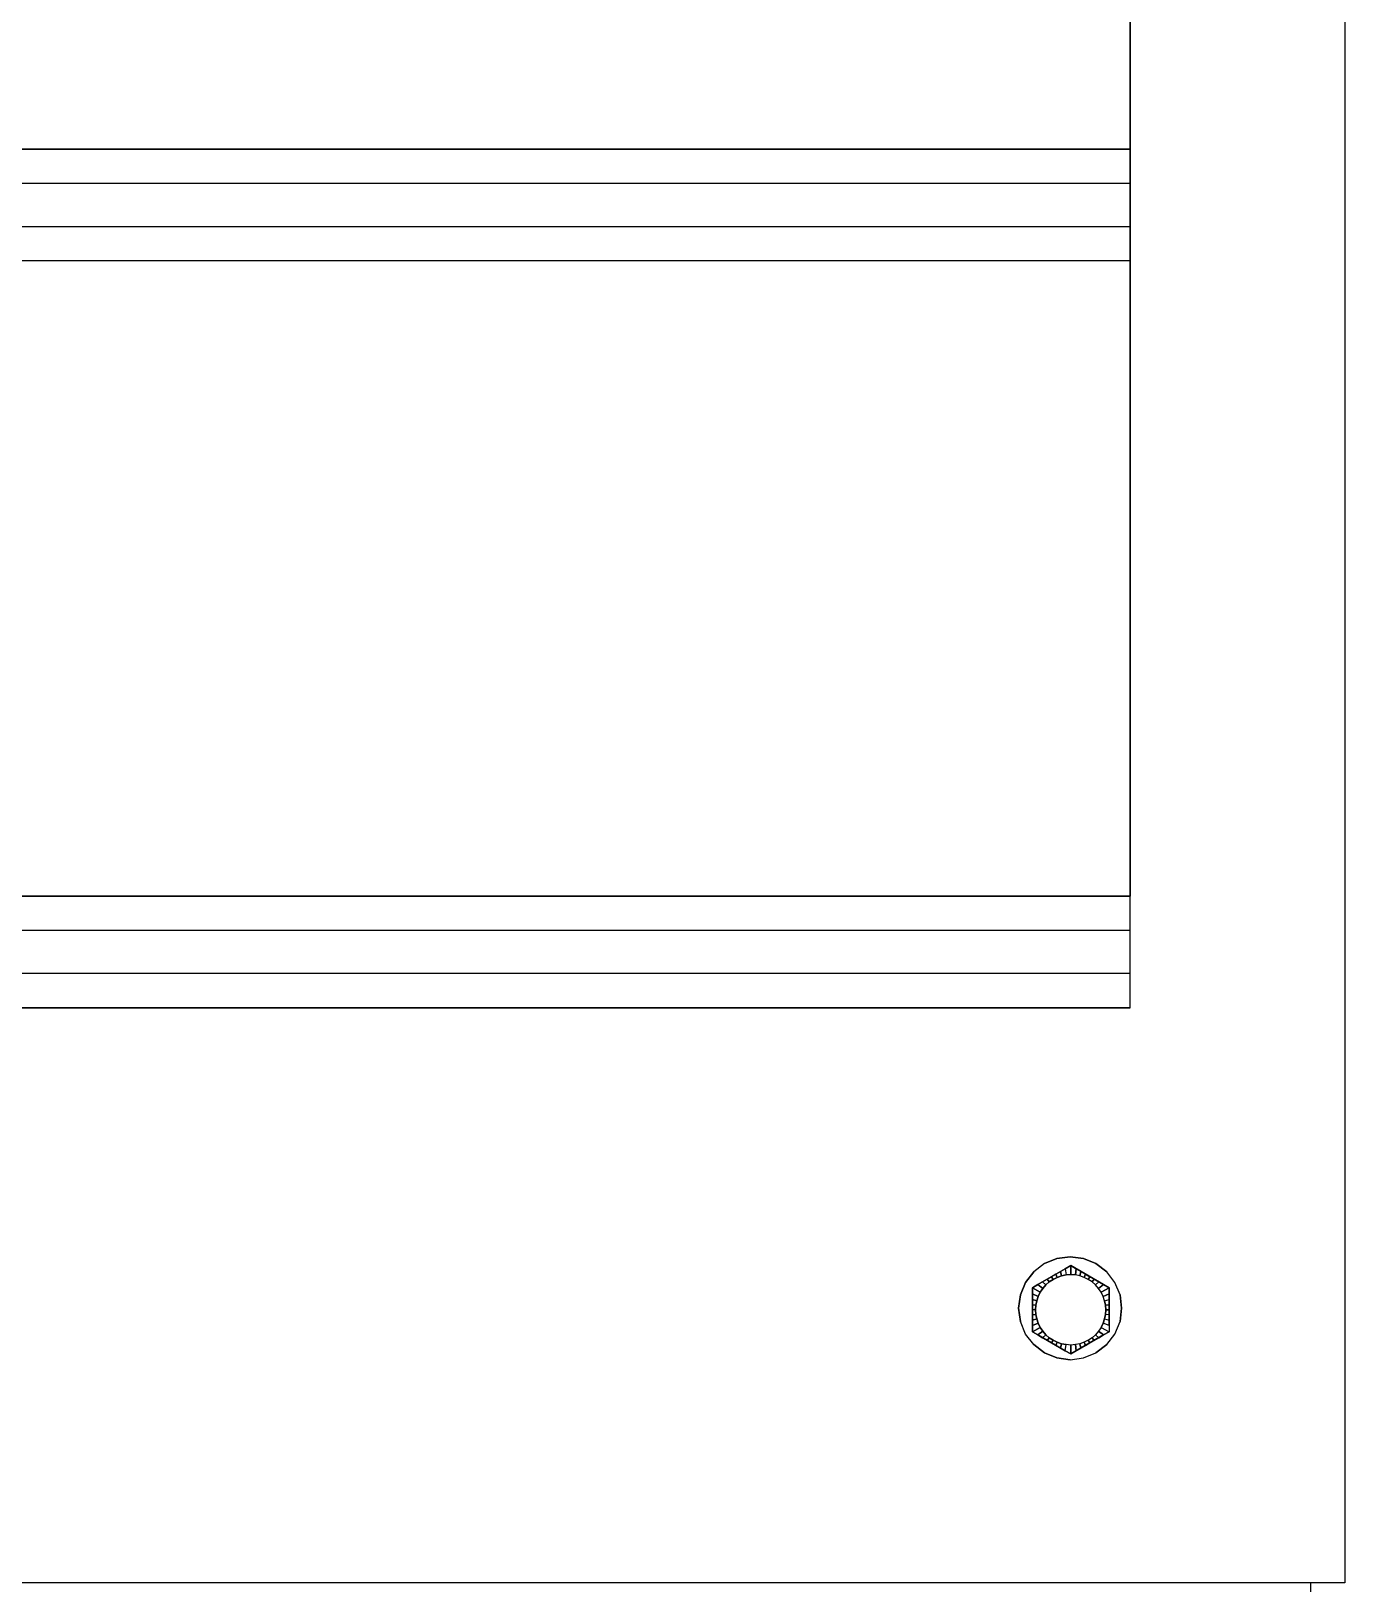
# Model space of a CAD drawing. Header units: inches. Extents: x -827 to 154, y -802 to 207.
# Drawn here: x -74.21 to -64.52, y -192.41 to -181.12 of the extents above; entities that cross this region are included whole.
import ezdxf

# ---------------------------------------------------------------- set-up
doc = ezdxf.new("R2010")
doc.units = ezdxf.units.IN
doc.header["$MEASUREMENT"] = 0
for name, color, linetype, lineweight in [('A-ANNO-DIMS', 211, 'Continuous', 9), ('A-ANNO-DIMS-48', 211, 'Continuous', 9), ('Layer0', 7, 'Continuous', 9), ('Shop_Sabre_RC-8_CNC_Router_skp', 8, 'Continuous', 9)]:
    doc.layers.add(name, color=color, linetype=linetype, lineweight=lineweight)
doc.styles.add('Arial', font='arial.ttf', dxfattribs={"height": 4.5})
doc.dimstyles.new('Linear_-_3_32__Arial', dxfattribs={"dimscale": 12, "dimtxt": 4.591167, "dimasz": 0.5, "dimexe": 0.375, "dimexo": 0.25, "dimgap": 0.25, "dimtad": 1, "dimdec": 5, "dimrnd": 0.03125, "dimzin": 1, "dimdsep": 46, "dimlunit": 4, "dimtxsty": 'Arial', "dimblk1": 'OBLIQUE', "dimblk2": 'OBLIQUE', "dimsah": 1, "dimcen": 0.09, "dimdle": 0.375, "dimazin": 0, "dimtfac": 1, "dimtdec": 4, "dimtix": 1, "dimtmove": 0, "dimatfit": 3, "dimfxl": 1, "dimtvp": 1, "dimtfill": 1, "dimfrac": 2, "dimtolj": 1, "dimtzin": 0, "dimarcsym": 2})

# ---------------------------------------------------------------- blocks, each defined once
blk = doc.blocks.new('Shop_Sabre_RC-8_CNC_Router_skp_163-402902-Level 1')
at = {"layer": 'Layer0'}
blk.add_line((0.8125, 59.75), (0.8125, 60), dxfattribs=at)
blk.add_line((0.8125, 59.75), (0.8125, 60), dxfattribs=at)
blk = doc.blocks.new('Shop_Sabre_RC-8_CNC_Router_skp_9-V86-Level 1')
at = {"layer": 'Layer0'}
for p, q in [((96.006, 2.445), (96.245, 2.583)), ((96.245, 2.583), (96.006, 2.445)), ((96.105, 2.503), (96.074, 2.485)), ((96.074, 2.485), (96.105, 2.503)), ((96.137, 2.521), (96.105, 2.503)), ((96.137, 2.521), (96.105, 2.503)), ((96.105, 2.503), (96.117, 2.483)), ((96.117, 2.483), (96.105, 2.503)), ((96.117, 2.483), (96.147, 2.498)), ((96.117, 2.483), (96.147, 2.498)), ((96.17, 2.54), (96.137, 2.521)), ((96.17, 2.54), (96.137, 2.521)), ((96.137, 2.521), (96.147, 2.498)), ((96.147, 2.498), (96.137, 2.521)), ((96.147, 2.498), (96.179, 2.509)), ((96.147, 2.498), (96.179, 2.509)), ((96.205, 2.561), (96.17, 2.54)), ((96.205, 2.561), (96.17, 2.54)), ((96.179, 2.509), (96.17, 2.54)), ((96.17, 2.54), (96.179, 2.509)), ((96.179, 2.509), (96.211, 2.515)), ((96.179, 2.509), (96.211, 2.515)), ((96.245, 2.583), (96.205, 2.561)), ((96.245, 2.583), (96.205, 2.561)), ((96.211, 2.515), (96.205, 2.561)), ((96.205, 2.561), (96.211, 2.515)), ((96.211, 2.515), (96.245, 2.518)), ((96.211, 2.515), (96.245, 2.518)), ((96.245, 2.583), (96.245, 2.518)), ((96.245, 2.518), (96.245, 2.583)), ((96.284, 2.561), (96.245, 2.583)), ((96.245, 2.583), (96.284, 2.561)), ((96.245, 2.518), (96.278, 2.515)), ((96.245, 2.518), (96.278, 2.515)), ((96.284, 2.561), (96.278, 2.515)), ((96.284, 2.561), (96.278, 2.515)), ((96.278, 2.515), (96.311, 2.509)), ((96.311, 2.509), (96.278, 2.515)), ((96.284, 2.561), (96.484, 2.445)), ((96.484, 2.445), (96.284, 2.561)), ((96.284, 2.561), (96.319, 2.54)), ((96.284, 2.561), (96.319, 2.54)), ((96.311, 2.509), (96.319, 2.54)), ((96.319, 2.54), (96.311, 2.509)), ((96.311, 2.509), (96.343, 2.498)), ((96.343, 2.498), (96.311, 2.509)), ((96.319, 2.54), (96.352, 2.521)), ((96.319, 2.54), (96.352, 2.521)), ((96.352, 2.521), (96.343, 2.498)), ((96.343, 2.498), (96.352, 2.521)), ((96.343, 2.498), (96.373, 2.483)), ((96.373, 2.483), (96.343, 2.498)), ((96.352, 2.521), (96.384, 2.503)), ((96.352, 2.521), (96.384, 2.503)), ((96.384, 2.503), (96.373, 2.483)), ((96.373, 2.483), (96.384, 2.503)), ((96.384, 2.503), (96.416, 2.485)), ((96.416, 2.485), (96.384, 2.503)), ((96.006, 2.445), (95.966, 2.423)), ((95.966, 2.423), (96.006, 2.445)), ((95.966, 2.377), (95.966, 2.423)), ((96.023, 2.39), (95.966, 2.423)), ((95.966, 2.377), (95.966, 2.423)), ((96.023, 2.39), (95.966, 2.423)), ((95.966, 2.377), (95.966, 2.101)), ((95.966, 2.377), (96.008, 2.36)), ((95.966, 2.377), (95.966, 2.336)), ((95.966, 2.377), (96.008, 2.36)), ((95.966, 2.101), (95.966, 2.377)), ((95.966, 2.336), (95.966, 2.377)), ((96.041, 2.466), (96.006, 2.445)), ((96.006, 2.445), (96.041, 2.466)), ((96.042, 2.418), (96.006, 2.445)), ((96.006, 2.445), (96.042, 2.418)), ((96.008, 2.36), (96.023, 2.39)), ((96.023, 2.39), (96.008, 2.36)), ((96.023, 2.39), (96.042, 2.418)), ((96.023, 2.39), (96.042, 2.418)), ((96.074, 2.485), (96.041, 2.466)), ((96.041, 2.466), (96.074, 2.485)), ((96.041, 2.466), (96.064, 2.443)), ((96.064, 2.443), (96.041, 2.466)), ((96.042, 2.418), (96.064, 2.443)), ((96.042, 2.418), (96.064, 2.443)), ((96.064, 2.443), (96.089, 2.465)), ((96.064, 2.443), (96.089, 2.465)), ((96.074, 2.485), (96.089, 2.465)), ((96.089, 2.465), (96.074, 2.485)), ((96.089, 2.465), (96.108, 2.477)), ((96.089, 2.465), (96.108, 2.477)), ((96.108, 2.477), (96.117, 2.483)), ((96.108, 2.477), (96.117, 2.483)), ((96.373, 2.483), (96.401, 2.465)), ((96.401, 2.465), (96.373, 2.483)), ((96.416, 2.485), (96.401, 2.465)), ((96.401, 2.465), (96.416, 2.485)), ((96.401, 2.465), (96.426, 2.443)), ((96.426, 2.443), (96.401, 2.465)), ((96.416, 2.485), (96.449, 2.466)), ((96.449, 2.466), (96.416, 2.485)), ((96.449, 2.466), (96.426, 2.443)), ((96.426, 2.443), (96.449, 2.466)), ((96.426, 2.443), (96.448, 2.418)), ((96.448, 2.418), (96.426, 2.443)), ((96.448, 2.418), (96.484, 2.445)), ((96.484, 2.445), (96.448, 2.418)), ((96.448, 2.418), (96.466, 2.39)), ((96.466, 2.39), (96.448, 2.418)), ((96.449, 2.466), (96.484, 2.445)), ((96.484, 2.445), (96.449, 2.466)), ((96.466, 2.39), (96.523, 2.423)), ((96.523, 2.423), (96.466, 2.39)), ((96.466, 2.39), (96.481, 2.36)), ((96.481, 2.36), (96.466, 2.39)), ((96.523, 2.377), (96.481, 2.36)), ((96.481, 2.36), (96.523, 2.377)), ((96.484, 2.445), (96.523, 2.423)), ((96.523, 2.423), (96.484, 2.445)), ((96.523, 2.423), (96.523, 2.101)), ((96.523, 2.101), (96.523, 2.423)), ((96.523, 2.377), (96.523, 2.423)), ((96.523, 2.423), (96.523, 2.377)), ((96.523, 2.336), (96.523, 2.377)), ((96.523, 2.377), (96.523, 2.336)), ((95.998, 2.328), (95.966, 2.336)), ((95.966, 2.299), (95.966, 2.336)), ((95.998, 2.328), (95.966, 2.336)), ((95.966, 2.299), (95.966, 2.336)), ((95.966, 2.299), (95.991, 2.295)), ((95.966, 2.299), (95.966, 2.262)), ((95.966, 2.299), (95.991, 2.295)), ((95.966, 2.262), (95.966, 2.299)), ((95.989, 2.262), (95.966, 2.262)), ((95.966, 2.262), (95.966, 2.225)), ((95.966, 2.262), (95.989, 2.262)), ((95.966, 2.225), (95.966, 2.262)), ((95.991, 2.295), (95.989, 2.262)), ((95.991, 2.295), (95.989, 2.262)), ((95.991, 2.295), (95.989, 2.262)), ((95.989, 2.262), (95.991, 2.295)), ((95.989, 2.262), (95.991, 2.228)), ((95.989, 2.262), (95.991, 2.228)), ((95.991, 2.228), (95.989, 2.262)), ((95.991, 2.228), (95.989, 2.262)), ((95.998, 2.328), (95.991, 2.295)), ((95.991, 2.295), (95.998, 2.328)), ((95.991, 2.295), (95.998, 2.328)), ((95.998, 2.328), (95.991, 2.295)), ((96.008, 2.36), (95.998, 2.328)), ((95.998, 2.328), (96.008, 2.36)), ((95.998, 2.328), (96.008, 2.36)), ((95.998, 2.328), (96.008, 2.36)), ((96.481, 2.36), (96.492, 2.328)), ((96.492, 2.328), (96.481, 2.36)), ((96.492, 2.328), (96.523, 2.336)), ((96.523, 2.336), (96.492, 2.328)), ((96.498, 2.295), (96.492, 2.328)), ((96.492, 2.328), (96.498, 2.295)), ((96.492, 2.328), (96.498, 2.295)), ((96.498, 2.295), (96.492, 2.328)), ((96.523, 2.299), (96.498, 2.295)), ((96.498, 2.295), (96.523, 2.299)), ((96.501, 2.262), (96.498, 2.295)), ((96.498, 2.295), (96.501, 2.262)), ((96.498, 2.295), (96.501, 2.262)), ((96.501, 2.262), (96.498, 2.295)), ((96.498, 2.228), (96.501, 2.262)), ((96.501, 2.262), (96.498, 2.228)), ((96.498, 2.228), (96.501, 2.262)), ((96.501, 2.262), (96.498, 2.228)), ((96.501, 2.262), (96.523, 2.262)), ((96.501, 2.262), (96.523, 2.262)), ((96.523, 2.299), (96.523, 2.336)), ((96.523, 2.336), (96.523, 2.299)), ((96.523, 2.262), (96.523, 2.299)), ((96.523, 2.299), (96.523, 2.262)), ((96.523, 2.225), (96.523, 2.262)), ((96.523, 2.225), (96.523, 2.262)), ((95.991, 2.228), (95.966, 2.225)), ((95.966, 2.225), (95.991, 2.228)), ((95.966, 2.187), (95.966, 2.225)), ((95.966, 2.225), (95.966, 2.187)), ((95.998, 2.196), (95.966, 2.187)), ((95.998, 2.196), (95.966, 2.187)), ((95.966, 2.146), (95.966, 2.187)), ((95.966, 2.146), (95.966, 2.187)), ((96.008, 2.164), (95.966, 2.146)), ((95.966, 2.146), (96.008, 2.164)), ((95.966, 2.146), (95.966, 2.101)), ((95.966, 2.101), (95.966, 2.146)), ((95.991, 2.228), (95.998, 2.196)), ((95.998, 2.196), (95.991, 2.228)), ((95.991, 2.228), (95.998, 2.196)), ((95.998, 2.196), (95.991, 2.228)), ((95.998, 2.196), (96.008, 2.164)), ((95.998, 2.196), (96.008, 2.164)), ((96.008, 2.164), (96.023, 2.134)), ((96.008, 2.164), (96.023, 2.134)), ((96.466, 2.134), (96.481, 2.164)), ((96.481, 2.164), (96.466, 2.134)), ((96.481, 2.164), (96.492, 2.196)), ((96.481, 2.164), (96.492, 2.196)), ((96.481, 2.164), (96.492, 2.196)), ((96.492, 2.196), (96.481, 2.164)), ((96.481, 2.164), (96.523, 2.146)), ((96.523, 2.146), (96.481, 2.164)), ((96.492, 2.196), (96.498, 2.228)), ((96.492, 2.196), (96.498, 2.228)), ((96.492, 2.196), (96.498, 2.228)), ((96.498, 2.228), (96.492, 2.196)), ((96.523, 2.187), (96.492, 2.196)), ((96.492, 2.196), (96.523, 2.187)), ((96.523, 2.225), (96.498, 2.228)), ((96.498, 2.228), (96.523, 2.225)), ((96.523, 2.187), (96.523, 2.225)), ((96.523, 2.187), (96.523, 2.225)), ((96.523, 2.146), (96.523, 2.187)), ((96.523, 2.146), (96.523, 2.187)), ((96.523, 2.146), (96.523, 2.101)), ((96.523, 2.101), (96.523, 2.146)), ((96.023, 2.134), (95.966, 2.101)), ((95.966, 2.101), (96.023, 2.134)), ((95.966, 2.101), (96.006, 2.078)), ((96.006, 2.078), (95.966, 2.101)), ((96.042, 2.106), (96.006, 2.078)), ((96.006, 2.078), (96.042, 2.106)), ((96.006, 2.078), (96.245, 1.94)), ((96.245, 1.94), (96.006, 2.078)), ((96.006, 2.078), (96.041, 2.058)), ((96.041, 2.058), (96.006, 2.078)), ((96.023, 2.134), (96.042, 2.106)), ((96.023, 2.134), (96.042, 2.106)), ((96.041, 2.058), (96.064, 2.081)), ((96.064, 2.081), (96.041, 2.058)), ((96.041, 2.058), (96.074, 2.039)), ((96.074, 2.039), (96.041, 2.058)), ((96.042, 2.106), (96.064, 2.081)), ((96.042, 2.106), (96.064, 2.081)), ((96.064, 2.081), (96.089, 2.059)), ((96.064, 2.081), (96.089, 2.059)), ((96.074, 2.039), (96.089, 2.059)), ((96.089, 2.059), (96.074, 2.039)), ((96.074, 2.039), (96.105, 2.021)), ((96.105, 2.021), (96.074, 2.039)), ((96.089, 2.059), (96.117, 2.04)), ((96.089, 2.059), (96.117, 2.04)), ((96.105, 2.021), (96.117, 2.04)), ((96.117, 2.04), (96.105, 2.021)), ((96.117, 2.04), (96.147, 2.026)), ((96.117, 2.04), (96.147, 2.026)), ((96.284, 1.963), (96.484, 2.078)), ((96.484, 2.078), (96.284, 1.963)), ((96.343, 2.026), (96.373, 2.04)), ((96.373, 2.04), (96.343, 2.026)), ((96.373, 2.04), (96.401, 2.059)), ((96.401, 2.059), (96.373, 2.04)), ((96.384, 2.021), (96.373, 2.04)), ((96.373, 2.04), (96.384, 2.021)), ((96.416, 2.039), (96.384, 2.021)), ((96.384, 2.021), (96.416, 2.039)), ((96.401, 2.059), (96.426, 2.081)), ((96.426, 2.081), (96.401, 2.059)), ((96.416, 2.039), (96.401, 2.059)), ((96.401, 2.059), (96.416, 2.039)), ((96.416, 2.039), (96.449, 2.058)), ((96.449, 2.058), (96.416, 2.039)), ((96.426, 2.081), (96.448, 2.106)), ((96.448, 2.106), (96.426, 2.081)), ((96.426, 2.081), (96.449, 2.058)), ((96.449, 2.058), (96.426, 2.081)), ((96.448, 2.106), (96.466, 2.134)), ((96.466, 2.134), (96.448, 2.106)), ((96.448, 2.106), (96.484, 2.078)), ((96.484, 2.078), (96.448, 2.106)), ((96.484, 2.078), (96.449, 2.058)), ((96.449, 2.058), (96.484, 2.078)), ((96.523, 2.101), (96.466, 2.134)), ((96.466, 2.134), (96.523, 2.101)), ((96.523, 2.101), (96.484, 2.078)), ((96.484, 2.078), (96.523, 2.101)), ((96.137, 2.002), (96.105, 2.021)), ((96.137, 2.002), (96.105, 2.021)), ((96.137, 2.002), (96.147, 2.026)), ((96.147, 2.026), (96.137, 2.002)), ((96.17, 1.983), (96.137, 2.002)), ((96.17, 1.983), (96.137, 2.002)), ((96.147, 2.026), (96.179, 2.015)), ((96.147, 2.026), (96.179, 2.015)), ((96.179, 2.015), (96.17, 1.983)), ((96.17, 1.983), (96.179, 2.015)), ((96.205, 1.963), (96.17, 1.983)), ((96.205, 1.963), (96.17, 1.983)), ((96.179, 2.015), (96.211, 2.008)), ((96.179, 2.015), (96.211, 2.008)), ((96.205, 1.963), (96.211, 2.008)), ((96.211, 2.008), (96.205, 1.963)), ((96.245, 1.94), (96.205, 1.963)), ((96.245, 1.94), (96.205, 1.963)), ((96.211, 2.008), (96.245, 2.006)), ((96.211, 2.008), (96.245, 2.006)), ((96.245, 2.006), (96.278, 2.008)), ((96.245, 2.006), (96.278, 2.008)), ((96.245, 2.006), (96.245, 1.94)), ((96.245, 1.94), (96.245, 2.006)), ((96.245, 1.94), (96.284, 1.963)), ((96.284, 1.963), (96.245, 1.94)), ((96.278, 2.008), (96.311, 2.015)), ((96.311, 2.015), (96.278, 2.008)), ((96.284, 1.963), (96.278, 2.008)), ((96.284, 1.963), (96.278, 2.008)), ((96.284, 1.963), (96.319, 1.983)), ((96.284, 1.963), (96.319, 1.983)), ((96.311, 2.015), (96.343, 2.026)), ((96.343, 2.026), (96.311, 2.015)), ((96.311, 2.015), (96.319, 1.983)), ((96.319, 1.983), (96.311, 2.015)), ((96.319, 1.983), (96.352, 2.002)), ((96.319, 1.983), (96.352, 2.002)), ((96.343, 2.026), (96.352, 2.002)), ((96.352, 2.002), (96.343, 2.026)), ((96.352, 2.002), (96.384, 2.021)), ((96.352, 2.002), (96.384, 2.021))]:
    blk.add_line(p, q, dxfattribs=at)
blk = doc.blocks.new('Shop_Sabre_RC-8_CNC_Router_skp_144-V87-Level 1')
blk.add_blockref('Shop_Sabre_RC-8_CNC_Router_skp_9-V86-Level 1', (12.626, 0))
blk = doc.blocks.new('Shop_Sabre_RC-8_CNC_Router_skp_143-402882-Level 1')
at = {"layer": 'Layer0'}
for p, q in [((51.1875, 0.5625), (0, 0.5625)), ((51.1875, 0.5625), (0, 0.5625)), ((0, 0.25), (51.1875, 0.25)), ((0, 0.25), (51.1875, 0.25))]:
    blk.add_line(p, q, dxfattribs=at)
blk = doc.blocks.new('Shop_Sabre_RC-8_CNC_Router_skp_142-402881-Level 1')
at = {"layer": 'Layer0'}
for p, q in [((51.1875, 0.5625), (0, 0.5625)), ((51.1875, 0.5625), (0, 0.5625)), ((0, 0.25), (51.1875, 0.25)), ((0, 0.25), (51.1875, 0.25))]:
    blk.add_line(p, q, dxfattribs=at)
blk = doc.blocks.new('Shop_Sabre_RC-8_CNC_Router_skp_135-402874-Level 1')
at = {"layer": 'Layer0'}
for p, q in [((0.25, 0.25), (0.25, 59.75)), ((0.25, 59.75), (53, 59.75)), ((0.25, 59.75), (53, 59.75)), ((0.25, 0.25), (0.25, 59.75)), ((2.061, 58.075), (1.983, 58.015)), ((1.983, 58.015), (2.061, 58.075)), ((2.151, 58.112), (2.061, 58.075)), ((2.151, 58.112), (2.061, 58.075)), ((2.249, 58.125), (2.151, 58.112)), ((2.249, 58.125), (2.151, 58.112)), ((2.249, 58.125), (2.346, 58.112)), ((2.346, 58.112), (2.249, 58.125)), ((2.346, 58.112), (2.436, 58.075)), ((2.436, 58.075), (2.346, 58.112)), ((2.436, 58.075), (2.514, 58.015)), ((2.514, 58.015), (2.436, 58.075)), ((1.983, 58.015), (1.924, 57.938)), ((1.983, 58.015), (1.924, 57.938)), ((2.514, 58.015), (2.573, 57.938)), ((2.514, 58.015), (2.573, 57.938)), ((1.874, 57.75), (1.886, 57.847)), ((1.886, 57.847), (1.874, 57.75)), ((1.924, 57.938), (1.886, 57.847)), ((1.924, 57.938), (1.886, 57.847)), ((2.573, 57.938), (2.611, 57.847)), ((2.573, 57.938), (2.611, 57.847)), ((2.624, 57.75), (2.611, 57.847)), ((2.611, 57.847), (2.624, 57.75)), ((1.886, 57.653), (1.874, 57.75)), ((1.874, 57.75), (1.886, 57.653)), ((2.611, 57.653), (2.624, 57.75)), ((2.624, 57.75), (2.611, 57.653)), ((1.886, 57.653), (1.924, 57.563)), ((1.886, 57.653), (1.924, 57.563)), ((2.573, 57.563), (2.611, 57.653)), ((2.611, 57.653), (2.573, 57.563)), ((1.924, 57.563), (1.983, 57.485)), ((1.924, 57.563), (1.983, 57.485)), ((2.514, 57.485), (2.573, 57.563)), ((2.573, 57.563), (2.514, 57.485)), ((1.983, 57.485), (2.061, 57.425)), ((2.061, 57.425), (1.983, 57.485)), ((2.061, 57.425), (2.151, 57.388)), ((2.151, 57.388), (2.061, 57.425)), ((2.151, 57.388), (2.249, 57.375)), ((2.249, 57.375), (2.151, 57.388)), ((2.249, 57.375), (2.346, 57.388)), ((2.346, 57.388), (2.249, 57.375)), ((2.346, 57.388), (2.436, 57.425)), ((2.436, 57.425), (2.346, 57.388)), ((2.436, 57.425), (2.514, 57.485)), ((2.436, 57.425), (2.514, 57.485)), ((1.812, 55.563), (53, 55.563)), ((1.812, 55.563), (1.812, 54.75)), ((53, 55.563), (1.812, 55.563)), ((1.812, 55.563), (1.812, 54.75)), ((53, 54.75), (1.812, 54.75)), ((1.812, 4.375), (1.812, 54.75)), ((1.812, 54.75), (1.812, 50.125)), ((1.812, 54.75), (1.812, 41.313)), ((1.812, 54.75), (1.812, 49.313)), ((1.812, 54.75), (53, 54.75)), ((53, 50.125), (1.812, 50.125)), ((1.812, 49.313), (1.812, 50.125)), ((53, 50.125), (1.812, 50.125)), ((1.812, 50.125), (1.812, 49.313)), ((1.812, 49.313), (2.249, 49.313)), ((1.812, 42.125), (1.812, 49.313)), ((1.812, 41.313), (1.812, 49.313)), ((2.249, 49.313), (1.812, 49.313)), ((53, 49.313), (2.249, 49.313)), ((2.249, 49.313), (53, 49.313))]:
    blk.add_line(p, q, dxfattribs=at)
for name, p in [('Shop_Sabre_RC-8_CNC_Router_skp_144-V87-Level 1', (-106.626, 55.5)), ('Shop_Sabre_RC-8_CNC_Router_skp_143-402882-Level 1', (1.812, 54.75)), ('Shop_Sabre_RC-8_CNC_Router_skp_142-402881-Level 1', (1.812, 49.313))]:
    blk.add_blockref(name, p)
blk = doc.blocks.new('Shop_Sabre_RC-8_CNC_Router_skp_1-402740-Level 1')
for name, p in [('Shop_Sabre_RC-8_CNC_Router_skp_163-402902-Level 1', (-0.312, 0)), ('Shop_Sabre_RC-8_CNC_Router_skp_135-402874-Level 1', (0, 0))]:
    blk.add_blockref(name, p)
blk = doc.blocks.new('Shop_Sabre_RC-8_CNC_Router_skp-402726-Level 1')
blk.add_blockref('Shop_Sabre_RC-8_CNC_Router_skp_1-402740-Level 1', (0, 0))
blk = doc.blocks.new('DIMBLOCK4-Level 1')
at = {"layer": 'A-ANNO-DIMS-48'}
for p, q in [((-41.511, -235.976), (-41.511, -190.976)), ((-69.396, -195.476), (-37.011, -195.476)), ((-41.511, -195.476), (-69.396, -195.476)), ((-42.754, -231.476), (-37.011, -231.476)), ((-41.511, -231.476), (-42.754, -231.476))]:
    blk.add_line(p, q, dxfattribs=at)
at = {"layer": 'A-ANNO-DIMS-48', "lineweight": 50}
for p, q in [((-41.511, -195.476), (-44.511, -192.476)), ((-41.511, -195.476), (-38.511, -198.476)), ((-41.511, -231.476), (-44.511, -228.476)), ((-41.511, -231.476), (-38.511, -234.476))]:
    blk.add_line(p, q, dxfattribs=at)
at = {"layer": 'A-ANNO-DIMS-48', "color": 0, "insert": (-50.353, -221.493), "char_height": 4.5, "width": 19.24052, "attachment_point": 1, "rotation": 90, "line_spacing_factor": 0.941778, "style": 'Arial', "bg_fill": 3, "box_fill_scale": 1.25, "bg_fill_color": 256, "bg_fill_true_color": 13158600, "bg_fill_transparency": 0}
blk.add_mtext('3\' - 0"', dxfattribs=at)
blk = doc.blocks.new('_Oblique')
at = {"color": 0, "linetype": 'ByBlock', "lineweight": -2}
blk.add_line((-0.5, -0.5), (0.5, 0.5), dxfattribs=at)

msp = doc.modelspace()

# ---------------------------------------------------------------- block references
at = {"layer": 'Shop_Sabre_RC-8_CNC_Router_skp', "color": 7, "rotation": 180}
msp.add_blockref('Shop_Sabre_RC-8_CNC_Router_skp-402726-Level 1', (-64.395614, -132.663924), dxfattribs=at)

# ---------------------------------------------------------------- next in the draw order: dimensions: what is measured, and where the dimension line sits
at = {"layer": 'A-ANNO-DIMS'}
dim = msp.add_linear_dim(base=(-41.511425, -195.476424), p1=(-45.754066, -231.476424), p2=(-72.395614, -195.476424), angle=90, dimstyle='Linear_-_3_32__Arial', override={"dimpost": '<>', "dimfxl": 44.785847}, dxfattribs=at)
dim.commit()
dim.dimension.update_dxf_attribs({"geometry": 'DIMBLOCK4-Level 1', "text_midpoint": (-46.810538, -213.476424)})

doc.saveas('drawing.dxf')
